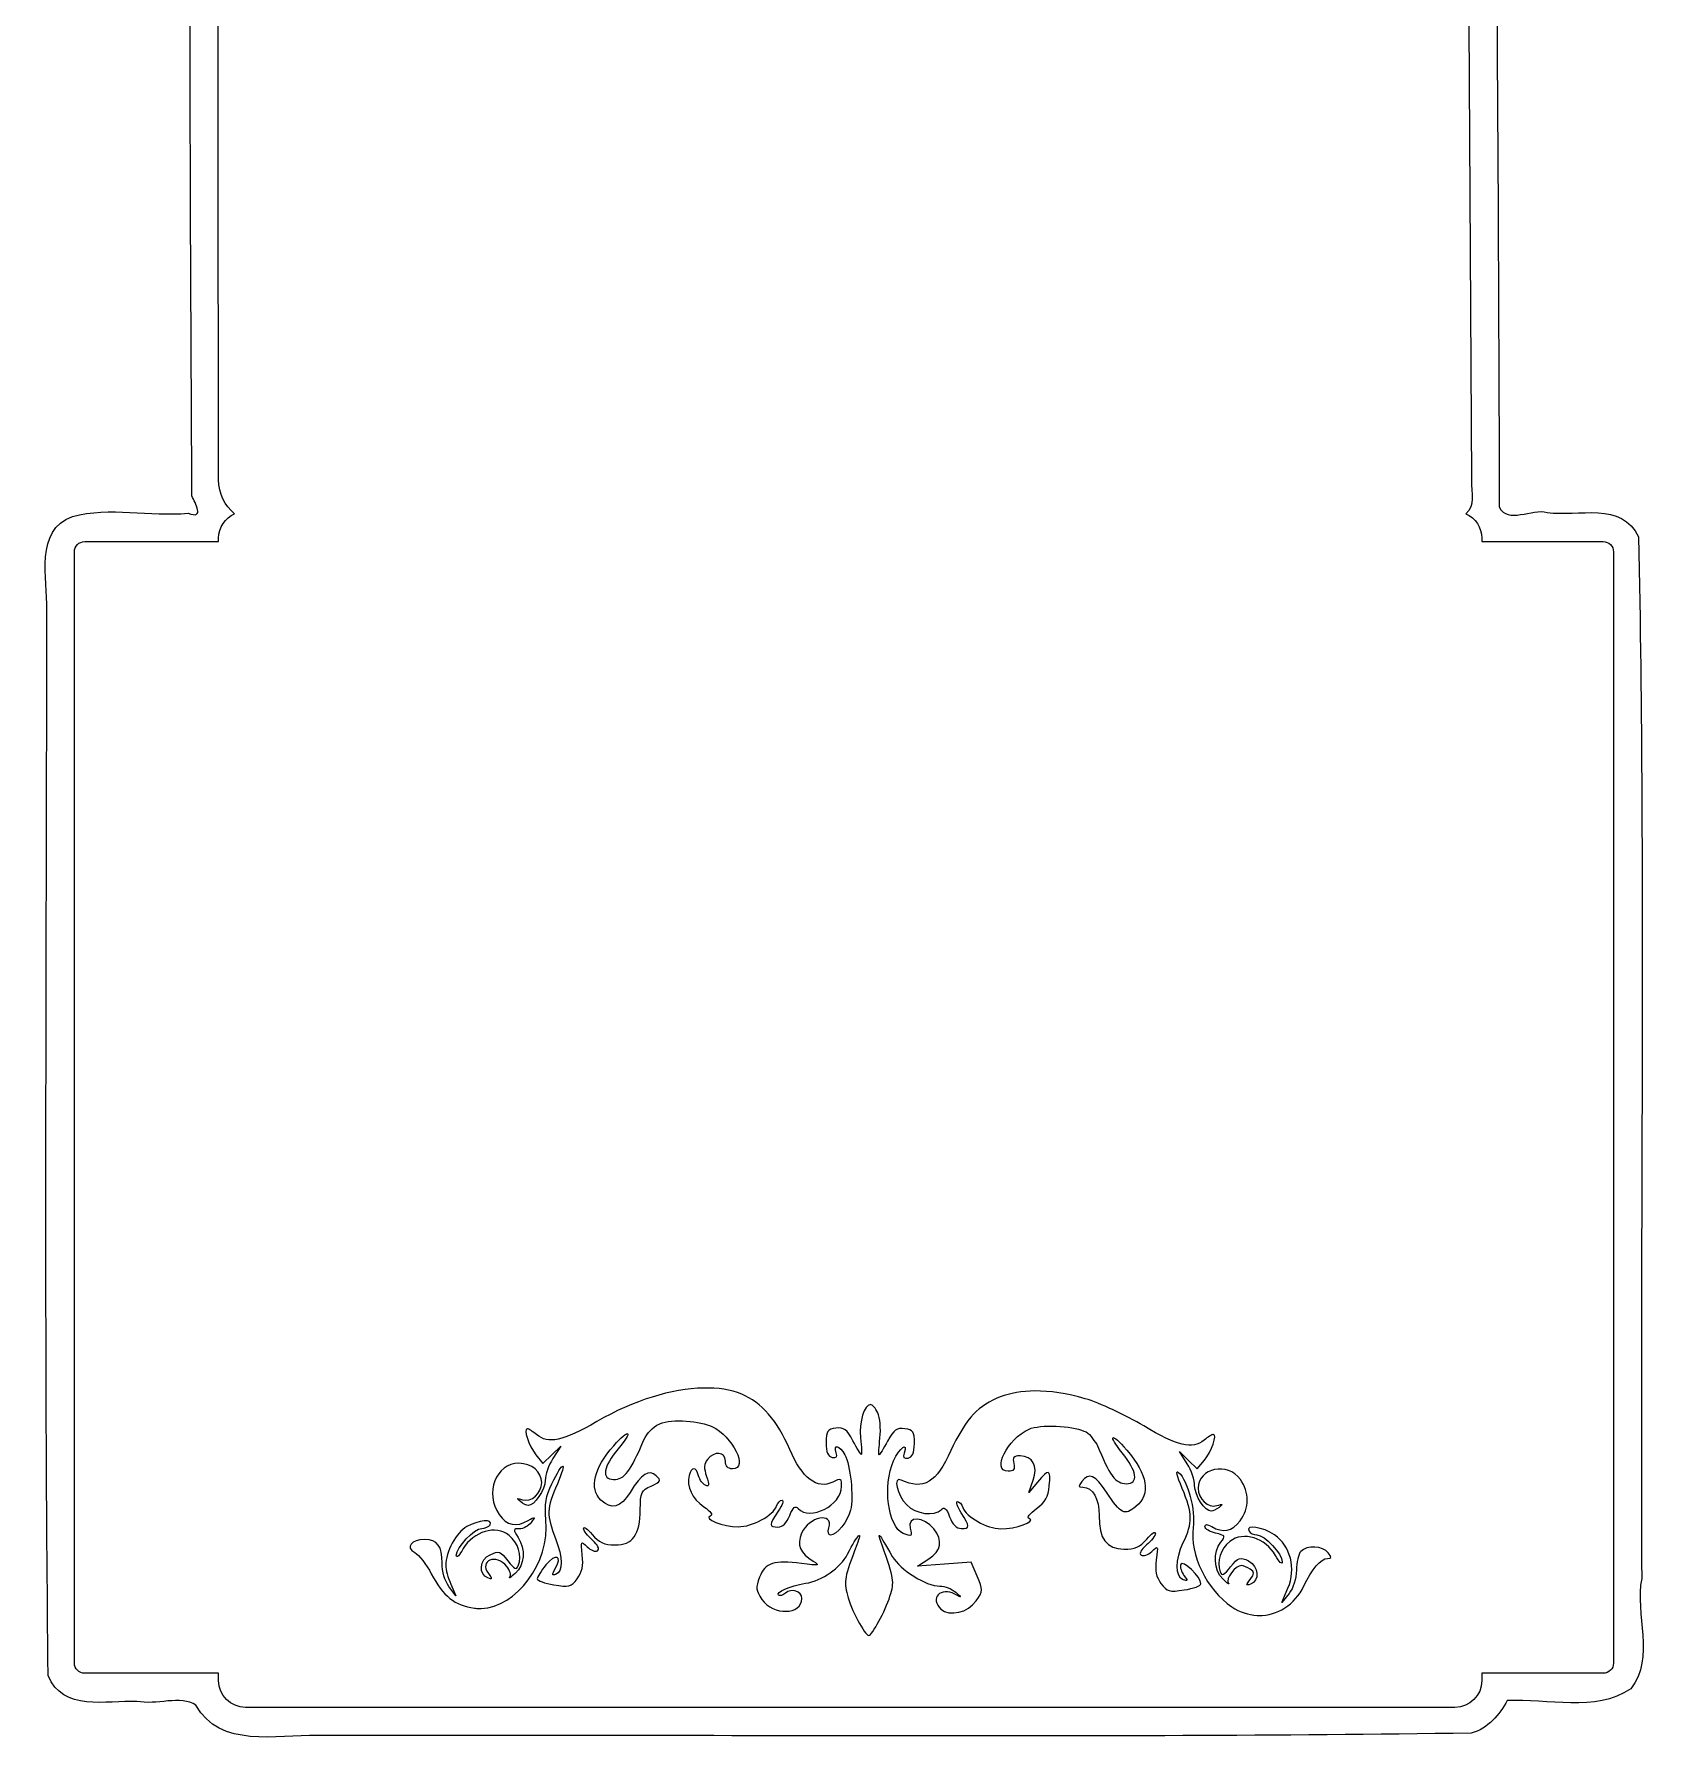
# Model space of a CAD drawing. Header units: centimetres. Extents: x -4.6 to 4.6, y -9.6 to 9.6.
# Drawn here: x -4.56 to 4.57, y -9.64 to 0 of the extents above; entities that cross this region are included whole.
import ezdxf

# ---------------------------------------------------------------- set-up
doc = ezdxf.new("R2010")
doc.units = ezdxf.units.CM
doc.header["$MEASUREMENT"] = 0
doc.layers.add('Layer 1', color=7, linetype='Continuous')

msp = doc.modelspace()

# ---------------------------------------------------------------- linework, layer by layer
at = {"layer": 'Layer 1', "color": 17, "lineweight": 25}
msp.add_open_spline([(0.38244, 9.57493), (0.21553, 9.56729), (0.05622, 9.48332), (-0.06487, 9.37897), (-0.06487, 9.37897), (-0.3338, 9.64009), (-0.80561, 9.63546), (-1.07359, 9.38476), (-1.07359, 9.38476), (-1.35845, 9.63107), (-1.83303, 9.61658), (-2.09885, 9.35251), (-2.09885, 9.35251), (-2.37466, 9.61662), (-2.86819, 9.61737), (-3.13073, 9.33267), (-3.13073, 9.33267), (-3.27141, 9.47917), (-3.49759, 9.55601), (-3.69049, 9.47075), (-3.69049, 9.47075), (-3.68164, 5.44909), (-3.69221, 1.42738), (-3.66982, -2.59425), (-3.66982, -2.59425), (-3.65163, -2.6341), (-3.59472, -2.72827), (-3.69128, -2.69128), (-3.69128, -2.69128), (-3.90739, -2.71134), (-4.13111, -2.65308), (-4.34203, -2.70918), (-4.34203, -2.70918), (-4.55645, -2.78868), (-4.48254, -3.05967), (-4.48568, -3.23501), (-4.48568, -3.23501), (-4.48743, -5.23263), (-4.50036, -7.23151), (-4.47845, -9.22951), (-4.47845, -9.22951), (-4.39717, -9.43414), (-4.14961, -9.37036), (-3.97905, -9.37503), (-3.97905, -9.37503), (-3.87241, -9.39907), (-3.73186, -9.33827), (-3.64667, -9.39653), (-3.64667, -9.39653), (-3.51328, -9.64138), (-3.19228, -9.56244), (-2.96537, -9.56742), (-2.96537, -9.56742), (-0.80116, -9.56073), (1.36421, -9.58426), (3.52767, -9.55363), (3.52767, -9.55363), (3.62057, -9.52959), (3.6888, -9.44832), (3.73024, -9.3709), (3.73024, -9.3709), (3.95779, -9.35766), (4.22582, -9.44046), (4.42477, -9.30475), (4.42477, -9.30475), (4.56555, -9.12554), (4.44595, -8.88796), (4.4866, -8.68298), (4.4866, -8.68298), (4.4769, -6.7309), (4.50852, -4.77401), (4.46941, -2.82494), (4.46941, -2.82494), (4.37576, -2.62184), (4.12657, -2.71262), (3.95513, -2.68686), (3.95513, -2.68686), (3.87203, -2.66119), (3.72959, -2.75618), (3.68559, -2.65544), (3.68559, -2.65544), (3.67603, 0.44715), (3.64637, 3.55014), (3.63403, 6.65292), (3.63403, 6.65292), (3.62916, 7.60818), (3.62268, 8.56344), (3.61779, 9.5187), (3.61779, 9.5187), (3.39874, 9.55149), (3.16252, 9.48716), (3.00594, 9.33101), (3.00594, 9.33101), (2.7503, 9.63753), (2.22669, 9.64728), (1.95009, 9.36408), (1.95009, 9.36408), (1.68707, 9.63868), (1.19548, 9.63788), (0.92979, 9.36656), (0.92979, 9.36656), (0.78892, 9.51265), (0.58606, 9.58999), (0.38243, 9.57492), (0.38243, 9.57492), (0.38243, 9.57492), (0.38244, 9.57493), (0.38244, 9.57493)], degree=3, knots=[0, 0, 0, 0, 0.0357143, 0.0357143, 0.0357143, 0.0357143, 0.0714286, 0.0714286, 0.0714286, 0.0714286, 0.1071429, 0.1071429, 0.1071429, 0.1071429, 0.1428571, 0.1428571, 0.1428571, 0.1428571, 0.1785714, 0.1785714, 0.1785714, 0.1785714, 0.2142857, 0.2142857, 0.2142857, 0.2142857, 0.25, 0.25, 0.25, 0.25, 0.2857143, 0.2857143, 0.2857143, 0.2857143, 0.3214286, 0.3214286, 0.3214286, 0.3214286, 0.3571429, 0.3571429, 0.3571429, 0.3571429, 0.3928571, 0.3928571, 0.3928571, 0.3928571, 0.4285714, 0.4285714, 0.4285714, 0.4285714, 0.4642857, 0.4642857, 0.4642857, 0.4642857, 0.5, 0.5, 0.5, 0.5, 0.5357143, 0.5357143, 0.5357143, 0.5357143, 0.5714286, 0.5714286, 0.5714286, 0.5714286, 0.6071429, 0.6071429, 0.6071429, 0.6071429, 0.6428571, 0.6428571, 0.6428571, 0.6428571, 0.6785714, 0.6785714, 0.6785714, 0.6785714, 0.7142857, 0.7142857, 0.7142857, 0.7142857, 0.75, 0.75, 0.75, 0.75, 0.7857143, 0.7857143, 0.7857143, 0.7857143, 0.8214286, 0.8214286, 0.8214286, 0.8214286, 0.8571429, 0.8571429, 0.8571429, 0.8571429, 0.8928571, 0.8928571, 0.8928571, 0.8928571, 0.9285714, 0.9285714, 0.9285714, 0.9285714, 1, 1, 1, 1], dxfattribs=at)
at = {"layer": 'Layer 1', "color": 54, "lineweight": 25}
for points, knots in [([(0.93641, 9.07139), (0.72084, 9.5737), (0.06751, 9.48904), (-0.06584, 9.07212), (-0.06584, 9.07212), (-0.14884, 9.47848), (-0.89686, 9.56683), (-1.07058, 9.09681), (-1.07058, 9.09681), (-1.14465, 9.46392), (-1.93672, 9.54251), (-2.08811, 9.07139), (-2.08811, 9.07139), (-2.31158, 9.52394), (-2.97186, 9.46888), (-3.1051, 9.07139), (-3.1051, 9.07139), (-3.27811, 9.24095), (-3.34615, 9.36479), (-3.53174, 9.34176), (-3.53174, 9.34176), (-3.53174, 9.34176), (-3.51934, -2.50413), (-3.51934, -2.50413), (-3.51934, -2.50413), (-3.51934, -2.58088), (-3.48431, -2.6487), (-3.43004, -2.6943), (-3.43004, -2.6943), (-3.48239, -2.71789), (-3.51934, -2.77022), (-3.51934, -2.83155), (-3.51934, -2.83155), (-3.51934, -2.83155), (-3.51934, -2.85057), (-3.51934, -2.85057), (-3.51934, -2.85057), (-3.51934, -2.85057), (-4.27258, -2.85057), (-4.27258, -2.85057), (-4.27258, -2.85057), (-4.30479, -2.85057), (-4.33046, -2.87624), (-4.33046, -2.90845), (-4.33046, -2.90845), (-4.33046, -2.90845), (-4.33046, -9.15923), (-4.33046, -9.15923), (-4.33046, -9.15923), (-4.33046, -9.19144), (-4.30479, -9.21711), (-4.27258, -9.21711), (-4.27258, -9.21711), (-4.27258, -9.21711), (-3.51934, -9.21711), (-3.51934, -9.21711), (-3.51934, -9.21711), (-3.51934, -9.21711), (-3.51934, -9.25845), (-3.51934, -9.25845), (-3.51934, -9.25845), (-3.51934, -9.34196), (-3.45155, -9.40893), (-3.36803, -9.40893), (-3.36803, -9.40893), (-3.36803, -9.40893), (3.4359, -9.40893), (3.4359, -9.40893), (3.4359, -9.40893), (3.51941, -9.40893), (3.58721, -9.34196), (3.58721, -9.25845), (3.58721, -9.25845), (3.58721, -9.25845), (3.58721, -9.21711), (3.58721, -9.21711), (3.58721, -9.21711), (3.58721, -9.21711), (4.27017, -9.21711), (4.27017, -9.21711), (4.27017, -9.21711), (4.30238, -9.21711), (4.32805, -9.19144), (4.32805, -9.15923), (4.32805, -9.15923), (4.32805, -9.15923), (4.32805, -2.90845), (4.32805, -2.90845), (4.32805, -2.90845), (4.32805, -2.87624), (4.30238, -2.85057), (4.27017, -2.85057), (4.27017, -2.85057), (4.27017, -2.85057), (3.58721, -2.85057), (3.58721, -2.85057), (3.58721, -2.85057), (3.58721, -2.85057), (3.58721, -2.83155), (3.58721, -2.83155), (3.58721, -2.83155), (3.58721, -2.77022), (3.55025, -2.71789), (3.49791, -2.6943), (3.49791, -2.6943), (3.55218, -2.6487), (3.52874, -2.58088), (3.52874, -2.50413), (3.52874, -2.50413), (3.52874, -2.50413), (3.45905, 9.35913), (3.45905, 9.35913), (3.45905, 9.35913), (3.18437, 9.33851), (3.216, 9.29081), (2.98461, 9.0714), (2.98461, 9.0714), (2.77478, 9.53566), (2.13316, 9.51811), (1.94721, 9.0714), (1.94721, 9.0714), (1.77792, 9.52184), (1.10404, 9.53474), (0.93641, 9.0714), (0.93641, 9.0714), (0.93641, 9.0714), (0.93641, 9.07139), (0.93641, 9.07139)], [0, 0, 0, 0, 0.030303, 0.030303, 0.030303, 0.030303, 0.0606061, 0.0606061, 0.0606061, 0.0606061, 0.0909091, 0.0909091, 0.0909091, 0.0909091, 0.1212121, 0.1212121, 0.1212121, 0.1212121, 0.1515152, 0.1515152, 0.1515152, 0.1515152, 0.1818182, 0.1818182, 0.1818182, 0.1818182, 0.2121212, 0.2121212, 0.2121212, 0.2121212, 0.2424242, 0.2424242, 0.2424242, 0.2424242, 0.2727273, 0.2727273, 0.2727273, 0.2727273, 0.3030303, 0.3030303, 0.3030303, 0.3030303, 0.3333333, 0.3333333, 0.3333333, 0.3333333, 0.3636364, 0.3636364, 0.3636364, 0.3636364, 0.3939394, 0.3939394, 0.3939394, 0.3939394, 0.4242424, 0.4242424, 0.4242424, 0.4242424, 0.4545455, 0.4545455, 0.4545455, 0.4545455, 0.4848485, 0.4848485, 0.4848485, 0.4848485, 0.5151515, 0.5151515, 0.5151515, 0.5151515, 0.5454545, 0.5454545, 0.5454545, 0.5454545, 0.5757576, 0.5757576, 0.5757576, 0.5757576, 0.6060606, 0.6060606, 0.6060606, 0.6060606, 0.6363636, 0.6363636, 0.6363636, 0.6363636, 0.6666667, 0.6666667, 0.6666667, 0.6666667, 0.6969697, 0.6969697, 0.6969697, 0.6969697, 0.7272727, 0.7272727, 0.7272727, 0.7272727, 0.7575758, 0.7575758, 0.7575758, 0.7575758, 0.7878788, 0.7878788, 0.7878788, 0.7878788, 0.8181818, 0.8181818, 0.8181818, 0.8181818, 0.8484848, 0.8484848, 0.8484848, 0.8484848, 0.8787879, 0.8787879, 0.8787879, 0.8787879, 0.9090909, 0.9090909, 0.9090909, 0.9090909, 0.9393939, 0.9393939, 0.9393939, 0.9393939, 1, 1, 1, 1]), ([(-0.79165, -7.61224), (-0.71067, -7.61069), (-0.6378, -7.62196), (-0.57668, -7.64697), (-0.57668, -7.64697), (-0.46633, -7.6921), (-0.37478, -7.79739), (-0.30631, -7.95786), (-0.30631, -7.95786), (-0.23728, -8.11963), (-0.15203, -8.18424), (-0.06405, -8.14141), (-0.06405, -8.14141), (-0.01811, -8.11905), (-0.01406, -8.12068), (-0.01444, -8.16622), (-0.01444, -8.16622), (-0.01532, -8.27208), (-0.19316, -8.36257), (-0.25835, -8.29024), (-0.25835, -8.29024), (-0.27532, -8.27142), (-0.28711, -8.28133), (-0.30631, -8.32993), (-0.30631, -8.32993), (-0.32286, -8.37183), (-0.34609, -8.39464), (-0.37246, -8.39442), (-0.37246, -8.39442), (-0.42326, -8.394), (-0.42343, -8.38388), (-0.37163, -8.30595), (-0.37163, -8.30595), (-0.34875, -8.27153), (-0.33881, -8.2432), (-0.34931, -8.24311), (-0.34931, -8.24311), (-0.35981, -8.24303), (-0.37349, -8.2576), (-0.3799, -8.27536), (-0.3799, -8.27536), (-0.3992, -8.3288), (-0.51772, -8.39334), (-0.5957, -8.39277), (-0.5957, -8.39277), (-0.67999, -8.39216), (-0.79439, -8.34843), (-0.75362, -8.33241), (-0.75362, -8.33241), (-0.73642, -8.32565), (-0.74929, -8.30727), (-0.78917, -8.28032), (-0.78917, -8.28032), (-0.85534, -8.23563), (-0.88813, -8.16637), (-0.87268, -8.10421), (-0.87268, -8.10421), (-0.86011, -8.05364), (-0.83363, -8.05456), (-0.81894, -8.10669), (-0.81894, -8.10669), (-0.81252, -8.12948), (-0.79474, -8.15332), (-0.78008, -8.15961), (-0.78008, -8.15961), (-0.75866, -8.16879), (-0.75756, -8.15885), (-0.77429, -8.10917), (-0.77429, -8.10917), (-0.79012, -8.06217), (-0.78935, -8.03995), (-0.76933, -8.01409), (-0.76933, -8.01409), (-0.73122, -7.96485), (-0.66802, -7.97022), (-0.66846, -8.02318), (-0.66846, -8.02318), (-0.6687, -8.05206), (-0.65525, -8.06678), (-0.62877, -8.067), (-0.62877, -8.067), (-0.53609, -8.06777), (-0.62561, -7.88379), (-0.74453, -7.82887), (-0.74453, -7.82887), (-0.80548, -7.80072), (-0.96898, -7.78206), (-1.03805, -7.81316), (-1.03805, -7.81316), (-1.08237, -7.83672), (-1.10339, -7.86079), (-1.12817, -7.90742), (-1.12817, -7.90742), (-1.20183, -8.08173), (-1.2366, -8.12703), (-1.29767, -8.12653), (-1.29767, -8.12653), (-1.36733, -8.12595), (-1.3566, -8.0551), (-1.27121, -7.95372), (-1.27121, -7.95372), (-1.18487, -7.85122), (-1.20789, -7.83637), (-1.29684, -7.93718), (-1.29684, -7.93718), (-1.40941, -8.06477), (-1.43551, -8.17528), (-1.36877, -8.24228), (-1.36877, -8.24228), (-1.31094, -8.30033), (-1.25756, -8.28593), (-1.20423, -8.19929), (-1.20423, -8.19929), (-1.13934, -8.09386), (-1.09858, -8.06845), (-1.05706, -8.10669), (-1.05706, -8.10669), (-1.02798, -8.13346), (-1.03116, -8.13914), (-1.086, -8.16374), (-1.086, -8.16374), (-1.14194, -8.18884), (-1.14639, -8.19914), (-1.14718, -8.29521), (-1.14718, -8.29521), (-1.14838, -8.43928), (-1.18901, -8.49615), (-1.29022, -8.4953), (-1.29022, -8.4953), (-1.35042, -8.4948), (-1.38092, -8.48045), (-1.41755, -8.4366), (-1.41755, -8.4366), (-1.44407, -8.40485), (-1.46623, -8.38908), (-1.46633, -8.40187), (-1.46633, -8.40187), (-1.46644, -8.41465), (-1.44337, -8.44488), (-1.41589, -8.46884), (-1.41589, -8.46884), (-1.38434, -8.49638), (-1.37477, -8.51839), (-1.3886, -8.52755), (-1.3886, -8.52755), (-1.40064, -8.53552), (-1.42641, -8.52538), (-1.44648, -8.50522), (-1.44648, -8.50522), (-1.4815, -8.47007), (-1.48293, -8.47152), (-1.47377, -8.55152), (-1.47377, -8.55152), (-1.46672, -8.61305), (-1.47393, -8.64846), (-1.50188, -8.68547), (-1.50188, -8.68547), (-1.5355, -8.72998), (-1.5503, -8.73366), (-1.63334, -8.71937), (-1.63334, -8.71937), (-1.68477, -8.71052), (-1.72685, -8.69536), (-1.72677, -8.68547), (-1.72677, -8.68547), (-1.72669, -8.67557), (-1.70464, -8.64013), (-1.67799, -8.60692), (-1.67799, -8.60692), (-1.6246, -8.5404), (-1.58296, -8.55518), (-1.62425, -8.62594), (-1.62425, -8.62594), (-1.64561, -8.66255), (-1.64517, -8.66829), (-1.62342, -8.66066), (-1.62342, -8.66066), (-1.58069, -8.6457), (-1.58122, -8.56679), (-1.62425, -8.45809), (-1.62425, -8.45809), (-1.67559, -8.32838), (-1.67436, -8.2899), (-1.6135, -8.15051), (-1.6135, -8.15051), (-1.55574, -8.01822), (-1.58163, -8.0189), (-1.64492, -8.15134), (-1.64492, -8.15134), (-1.67815, -8.22089), (-1.68557, -8.26522), (-1.67799, -8.35308), (-1.67799, -8.35308), (-1.65685, -8.59817), (-1.84408, -8.84539), (-2.04179, -8.85248), (-2.04179, -8.85248), (-2.04508, -8.85261), (-2.04842, -8.85251), (-2.05171, -8.85248), (-2.05171, -8.85248), (-2.0616, -8.85243), (-2.07073, -8.85213), (-2.08065, -8.85083), (-2.08065, -8.85083), (-2.18935, -8.83655), (-2.25747, -8.78196), (-2.32291, -8.65735), (-2.32291, -8.65735), (-2.35054, -8.60474), (-2.39288, -8.55134), (-2.41634, -8.53829), (-2.41634, -8.53829), (-2.47026, -8.50831), (-2.43633, -8.46407), (-2.36012, -8.4647), (-2.36012, -8.4647), (-2.2892, -8.46529), (-2.26095, -8.50277), (-2.26173, -8.59699), (-2.26173, -8.59699), (-2.26213, -8.64545), (-2.24754, -8.69724), (-2.2237, -8.72846), (-2.2237, -8.72846), (-2.2237, -8.72846), (-2.18401, -8.78055), (-2.18401, -8.78055), (-2.18401, -8.78055), (-2.18401, -8.78055), (-2.21295, -8.71523), (-2.21295, -8.71523), (-2.21295, -8.71523), (-2.22899, -8.67935), (-2.242, -8.63229), (-2.24189, -8.61105), (-2.24189, -8.61105), (-2.24149, -8.53359), (-2.18279, -8.42466), (-2.12365, -8.39194), (-2.12365, -8.39194), (-2.05614, -8.35458), (-1.97298, -8.34793), (-1.99219, -8.38119), (-1.99219, -8.38119), (-1.99904, -8.39305), (-2.02016, -8.40202), (-2.03932, -8.40186), (-2.03932, -8.40186), (-2.08073, -8.40152), (-2.1821, -8.50937), (-2.18236, -8.554), (-2.18236, -8.554), (-2.18247, -8.57122), (-2.1643, -8.55392), (-2.14267, -8.51597), (-2.14267, -8.51597), (-2.08707, -8.41841), (-1.95873, -8.38115), (-1.88553, -8.44156), (-1.88553, -8.44156), (-1.83361, -8.4844), (-1.81229, -8.55414), (-1.83344, -8.61271), (-1.83344, -8.61271), (-1.84255, -8.63795), (-1.85535, -8.63207), (-1.89214, -8.5846), (-1.89214, -8.5846), (-1.93476, -8.52962), (-1.94357, -8.5262), (-1.99219, -8.54988), (-1.99219, -8.54988), (-2.0509, -8.57846), (-2.05886, -8.66064), (-2.00459, -8.68052), (-2.00459, -8.68052), (-1.97942, -8.68975), (-1.97904, -8.68644), (-2.00128, -8.65654), (-2.00128, -8.65654), (-2.05693, -8.5817), (-1.95768, -8.54276), (-1.89793, -8.61603), (-1.89793, -8.61603), (-1.88001, -8.638), (-1.87226, -8.6648), (-1.88057, -8.67556), (-1.88057, -8.67556), (-1.88888, -8.68631), (-1.87557, -8.67726), (-1.8508, -8.65489), (-1.8508, -8.65489), (-1.79817, -8.60735), (-1.79137, -8.52167), (-1.83509, -8.45232), (-1.83509, -8.45232), (-1.86347, -8.4073), (-1.86255, -8.40406), (-1.82682, -8.40437), (-1.82682, -8.40437), (-1.80569, -8.40456), (-1.77583, -8.38851), (-1.76067, -8.36882), (-1.76067, -8.36882), (-1.73576, -8.33644), (-1.73781, -8.33478), (-1.77721, -8.35724), (-1.77721, -8.35724), (-1.84592, -8.39642), (-1.89693, -8.38625), (-1.94092, -8.32417), (-1.94092, -8.32417), (-2.02467, -8.20596), (-1.9586, -8.03455), (-1.83013, -8.03561), (-1.83013, -8.03561), (-1.75643, -8.03622), (-1.70146, -8.0829), (-1.70197, -8.14475), (-1.70197, -8.14475), (-1.70247, -8.2051), (-1.75992, -8.25623), (-1.80946, -8.24066), (-1.80946, -8.24066), (-1.84318, -8.23007), (-1.84535, -8.23234), (-1.82186, -8.25058), (-1.82186, -8.25058), (-1.80558, -8.26323), (-1.78623, -8.27349), (-1.77804, -8.27373), (-1.77804, -8.27373), (-1.74401, -8.27477), (-1.68256, -8.18454), (-1.68213, -8.13234), (-1.68213, -8.13234), (-1.68187, -8.10141), (-1.6624, -8.0457), (-1.63831, -8.00832), (-1.63831, -8.00832), (-1.63831, -8.00832), (-1.59449, -7.93969), (-1.59449, -7.93969), (-1.59449, -7.93969), (-1.59449, -7.93969), (-1.6441, -7.98847), (-1.6441, -7.98847), (-1.6441, -7.98847), (-1.6441, -7.98847), (-1.69454, -8.03725), (-1.69454, -8.03725), (-1.69454, -8.03725), (-1.69454, -8.03725), (-1.73423, -7.98764), (-1.73423, -7.98764), (-1.73423, -7.98764), (-1.77441, -7.93838), (-1.8067, -7.83979), (-1.78219, -7.84129), (-1.78219, -7.84129), (-1.77502, -7.84173), (-1.75198, -7.85669), (-1.73093, -7.87436), (-1.73093, -7.87436), (-1.66537, -7.92938), (-1.5831, -7.91188), (-1.39111, -7.80077), (-1.39111, -7.80077), (-1.18552, -7.6818), (-0.96981, -7.61567), (-0.79166, -7.61225), (-0.79166, -7.61225), (-0.79166, -7.61225), (-0.79165, -7.61224), (-0.79165, -7.61224)], [0, 0, 0, 0, 0.0105263, 0.0105263, 0.0105263, 0.0105263, 0.0210526, 0.0210526, 0.0210526, 0.0210526, 0.0315789, 0.0315789, 0.0315789, 0.0315789, 0.0421053, 0.0421053, 0.0421053, 0.0421053, 0.0526316, 0.0526316, 0.0526316, 0.0526316, 0.0631579, 0.0631579, 0.0631579, 0.0631579, 0.0736842, 0.0736842, 0.0736842, 0.0736842, 0.0842105, 0.0842105, 0.0842105, 0.0842105, 0.0947368, 0.0947368, 0.0947368, 0.0947368, 0.1052632, 0.1052632, 0.1052632, 0.1052632, 0.1157895, 0.1157895, 0.1157895, 0.1157895, 0.1263158, 0.1263158, 0.1263158, 0.1263158, 0.1368421, 0.1368421, 0.1368421, 0.1368421, 0.1473684, 0.1473684, 0.1473684, 0.1473684, 0.1578947, 0.1578947, 0.1578947, 0.1578947, 0.1684211, 0.1684211, 0.1684211, 0.1684211, 0.1789474, 0.1789474, 0.1789474, 0.1789474, 0.1894737, 0.1894737, 0.1894737, 0.1894737, 0.2, 0.2, 0.2, 0.2, 0.2105263, 0.2105263, 0.2105263, 0.2105263, 0.2210526, 0.2210526, 0.2210526, 0.2210526, 0.2315789, 0.2315789, 0.2315789, 0.2315789, 0.2421053, 0.2421053, 0.2421053, 0.2421053, 0.2526316, 0.2526316, 0.2526316, 0.2526316, 0.2631579, 0.2631579, 0.2631579, 0.2631579, 0.2736842, 0.2736842, 0.2736842, 0.2736842, 0.2842105, 0.2842105, 0.2842105, 0.2842105, 0.2947368, 0.2947368, 0.2947368, 0.2947368, 0.3052632, 0.3052632, 0.3052632, 0.3052632, 0.3157895, 0.3157895, 0.3157895, 0.3157895, 0.3263158, 0.3263158, 0.3263158, 0.3263158, 0.3368421, 0.3368421, 0.3368421, 0.3368421, 0.3473684, 0.3473684, 0.3473684, 0.3473684, 0.3578947, 0.3578947, 0.3578947, 0.3578947, 0.3684211, 0.3684211, 0.3684211, 0.3684211, 0.3789474, 0.3789474, 0.3789474, 0.3789474, 0.3894737, 0.3894737, 0.3894737, 0.3894737, 0.4, 0.4, 0.4, 0.4, 0.4105263, 0.4105263, 0.4105263, 0.4105263, 0.4210526, 0.4210526, 0.4210526, 0.4210526, 0.4315789, 0.4315789, 0.4315789, 0.4315789, 0.4421053, 0.4421053, 0.4421053, 0.4421053, 0.4526316, 0.4526316, 0.4526316, 0.4526316, 0.4631579, 0.4631579, 0.4631579, 0.4631579, 0.4736842, 0.4736842, 0.4736842, 0.4736842, 0.4842105, 0.4842105, 0.4842105, 0.4842105, 0.4947368, 0.4947368, 0.4947368, 0.4947368, 0.5052632, 0.5052632, 0.5052632, 0.5052632, 0.5157895, 0.5157895, 0.5157895, 0.5157895, 0.5263158, 0.5263158, 0.5263158, 0.5263158, 0.5368421, 0.5368421, 0.5368421, 0.5368421, 0.5473684, 0.5473684, 0.5473684, 0.5473684, 0.5578947, 0.5578947, 0.5578947, 0.5578947, 0.5684211, 0.5684211, 0.5684211, 0.5684211, 0.5789474, 0.5789474, 0.5789474, 0.5789474, 0.5894737, 0.5894737, 0.5894737, 0.5894737, 0.6, 0.6, 0.6, 0.6, 0.6105263, 0.6105263, 0.6105263, 0.6105263, 0.6210526, 0.6210526, 0.6210526, 0.6210526, 0.6315789, 0.6315789, 0.6315789, 0.6315789, 0.6421053, 0.6421053, 0.6421053, 0.6421053, 0.6526316, 0.6526316, 0.6526316, 0.6526316, 0.6631579, 0.6631579, 0.6631579, 0.6631579, 0.6736842, 0.6736842, 0.6736842, 0.6736842, 0.6842105, 0.6842105, 0.6842105, 0.6842105, 0.6947368, 0.6947368, 0.6947368, 0.6947368, 0.7052632, 0.7052632, 0.7052632, 0.7052632, 0.7157895, 0.7157895, 0.7157895, 0.7157895, 0.7263158, 0.7263158, 0.7263158, 0.7263158, 0.7368421, 0.7368421, 0.7368421, 0.7368421, 0.7473684, 0.7473684, 0.7473684, 0.7473684, 0.7578947, 0.7578947, 0.7578947, 0.7578947, 0.7684211, 0.7684211, 0.7684211, 0.7684211, 0.7789474, 0.7789474, 0.7789474, 0.7789474, 0.7894737, 0.7894737, 0.7894737, 0.7894737, 0.8, 0.8, 0.8, 0.8, 0.8105263, 0.8105263, 0.8105263, 0.8105263, 0.8210526, 0.8210526, 0.8210526, 0.8210526, 0.8315789, 0.8315789, 0.8315789, 0.8315789, 0.8421053, 0.8421053, 0.8421053, 0.8421053, 0.8526316, 0.8526316, 0.8526316, 0.8526316, 0.8631579, 0.8631579, 0.8631579, 0.8631579, 0.8736842, 0.8736842, 0.8736842, 0.8736842, 0.8842105, 0.8842105, 0.8842105, 0.8842105, 0.8947368, 0.8947368, 0.8947368, 0.8947368, 0.9052632, 0.9052632, 0.9052632, 0.9052632, 0.9157895, 0.9157895, 0.9157895, 0.9157895, 0.9263158, 0.9263158, 0.9263158, 0.9263158, 0.9368421, 0.9368421, 0.9368421, 0.9368421, 0.9473684, 0.9473684, 0.9473684, 0.9473684, 0.9578947, 0.9578947, 0.9578947, 0.9578947, 0.9684211, 0.9684211, 0.9684211, 0.9684211, 0.9789474, 0.9789474, 0.9789474, 0.9789474, 1, 1, 1, 1]), ([(0.14845, -7.70567), (0.1586, -7.70575), (0.17663, -7.72629), (0.18896, -7.75197), (0.18896, -7.75197), (0.2013, -7.77765), (0.20715, -7.84154), (0.20136, -7.89336), (0.20136, -7.89336), (0.19557, -7.94519), (0.19336, -7.98759), (0.1964, -7.98762), (0.1964, -7.98762), (0.19944, -7.98764), (0.22102, -7.95302), (0.24436, -7.91072), (0.24436, -7.91072), (0.27901, -7.84791), (0.29662, -7.83531), (0.3411, -7.84127), (0.3411, -7.84127), (0.38887, -7.84767), (0.39539, -7.8577), (0.39484, -7.92395), (0.39484, -7.92395), (0.39438, -7.9786), (0.38443, -8.00157), (0.35929, -8.00663), (0.35929, -8.00663), (0.33463, -8.01159), (0.32826, -8.00346), (0.33697, -7.97934), (0.33697, -7.97934), (0.36152, -7.91135), (0.31143, -7.94733), (0.27827, -8.02151), (0.27827, -8.02151), (0.21541, -8.16212), (0.24597, -8.3931), (0.33201, -8.42996), (0.33201, -8.42996), (0.38033, -8.45066), (0.38417, -8.44737), (0.37087, -8.40019), (0.37087, -8.40019), (0.35125, -8.33061), (0.45046, -8.33434), (0.50482, -8.40515), (0.50482, -8.40515), (0.55602, -8.47184), (0.54675, -8.52765), (0.47588, -8.57382), (0.47588, -8.57382), (0.47588, -8.57382), (0.41304, -8.61433), (0.41304, -8.61433), (0.41304, -8.61433), (0.41304, -8.61433), (0.56352, -8.60358), (0.56352, -8.60358), (0.56352, -8.60358), (0.56352, -8.60358), (0.71483, -8.592), (0.71483, -8.592), (0.71483, -8.592), (0.71483, -8.592), (0.74873, -8.67138), (0.74873, -8.67138), (0.74873, -8.67138), (0.78154, -8.74818), (0.78177, -8.75311), (0.74212, -8.81029), (0.74212, -8.81029), (0.69672, -8.87574), (0.59215, -8.89963), (0.54451, -8.85576), (0.54451, -8.85576), (0.47954, -8.79596), (0.54263, -8.72902), (0.62306, -8.77225), (0.62306, -8.77225), (0.66468, -8.79461), (0.66418, -8.79437), (0.62719, -8.7615), (0.62719, -8.7615), (0.60614, -8.74279), (0.56626, -8.72701), (0.53789, -8.72677), (0.53789, -8.72677), (0.45928, -8.72612), (0.31485, -8.63604), (0.27083, -8.55975), (0.27083, -8.55975), (0.18987, -8.41946), (0.18271, -8.4121), (0.21295, -8.49691), (0.21295, -8.49691), (0.28133, -8.68868), (0.28373, -8.6998), (0.2576, -8.78382), (0.2576, -8.78382), (0.23221, -8.86544), (0.15647, -9.00451), (0.13771, -9.00458), (0.13771, -9.00458), (0.11631, -9.00466), (0.03639, -8.85323), (0.01782, -8.77721), (0.01782, -8.77721), (-0.00216, -8.69543), (0.00125, -8.67677), (0.07074, -8.49526), (0.07074, -8.49526), (0.10558, -8.40425), (0.07859, -8.43169), (0.01865, -8.54735), (0.01865, -8.54735), (-0.02218, -8.62615), (-0.12213, -8.69498), (-0.21782, -8.71106), (-0.21782, -8.71106), (-0.3068, -8.72601), (-0.38532, -8.76016), (-0.36996, -8.77721), (-0.36996, -8.77721), (-0.36341, -8.78447), (-0.34565, -8.77933), (-0.33027, -8.76563), (-0.33027, -8.76563), (-0.29753, -8.73648), (-0.23734, -8.75644), (-0.23767, -8.79622), (-0.23767, -8.79622), (-0.23845, -8.88992), (-0.40084, -8.89341), (-0.46257, -8.80118), (-0.46257, -8.80118), (-0.49709, -8.7496), (-0.49859, -8.73488), (-0.4758, -8.67633), (-0.4758, -8.67633), (-0.44456, -8.59607), (-0.39365, -8.57911), (-0.24098, -8.59944), (-0.24098, -8.59944), (-0.14093, -8.61276), (-0.13307, -8.61118), (-0.17483, -8.58621), (-0.17483, -8.58621), (-0.24767, -8.54265), (-0.26749, -8.49501), (-0.23932, -8.42911), (-0.23932, -8.42911), (-0.19931, -8.33551), (-0.05902, -8.30822), (-0.08636, -8.39934), (-0.08636, -8.39934), (-0.0931, -8.42182), (-0.08898, -8.43976), (-0.07726, -8.43986), (-0.07726, -8.43986), (-0.04292, -8.44014), (0.02146, -8.36022), (0.03601, -8.2993), (0.03601, -8.2993), (0.05389, -8.22444), (0.03554, -8.04417), (0.00376, -7.98759), (0.00376, -7.98759), (-0.0259, -7.93476), (-0.0621, -7.92615), (-0.04502, -7.97601), (-0.04502, -7.97601), (-0.03671, -8.00026), (-0.04277, -8.00786), (-0.06734, -8.00247), (-0.06734, -8.00247), (-0.09239, -7.99699), (-0.10169, -7.97444), (-0.10124, -7.91979), (-0.10124, -7.91979), (-0.10069, -7.85354), (-0.09454, -7.84354), (-0.04667, -7.83794), (-0.04667, -7.83794), (-0.0021, -7.83272), (0.01564, -7.84566), (0.04924, -7.90905), (0.04924, -7.90905), (0.07187, -7.95173), (0.09333, -7.98675), (0.09637, -7.98677), (0.09637, -7.98677), (0.09941, -7.9868), (0.09716, -7.94443), (0.09224, -7.89251), (0.09224, -7.89251), (0.08344, -7.79985), (0.11204, -7.70535), (0.14846, -7.70565), (0.14846, -7.70565), (0.14846, -7.70565), (0.14845, -7.70567), (0.14845, -7.70567)], [0, 0, 0, 0, 0.0192308, 0.0192308, 0.0192308, 0.0192308, 0.0384615, 0.0384615, 0.0384615, 0.0384615, 0.0576923, 0.0576923, 0.0576923, 0.0576923, 0.0769231, 0.0769231, 0.0769231, 0.0769231, 0.0961538, 0.0961538, 0.0961538, 0.0961538, 0.1153846, 0.1153846, 0.1153846, 0.1153846, 0.1346154, 0.1346154, 0.1346154, 0.1346154, 0.1538462, 0.1538462, 0.1538462, 0.1538462, 0.1730769, 0.1730769, 0.1730769, 0.1730769, 0.1923077, 0.1923077, 0.1923077, 0.1923077, 0.2115385, 0.2115385, 0.2115385, 0.2115385, 0.2307692, 0.2307692, 0.2307692, 0.2307692, 0.25, 0.25, 0.25, 0.25, 0.2692308, 0.2692308, 0.2692308, 0.2692308, 0.2884615, 0.2884615, 0.2884615, 0.2884615, 0.3076923, 0.3076923, 0.3076923, 0.3076923, 0.3269231, 0.3269231, 0.3269231, 0.3269231, 0.3461538, 0.3461538, 0.3461538, 0.3461538, 0.3653846, 0.3653846, 0.3653846, 0.3653846, 0.3846154, 0.3846154, 0.3846154, 0.3846154, 0.4038462, 0.4038462, 0.4038462, 0.4038462, 0.4230769, 0.4230769, 0.4230769, 0.4230769, 0.4423077, 0.4423077, 0.4423077, 0.4423077, 0.4615385, 0.4615385, 0.4615385, 0.4615385, 0.4807692, 0.4807692, 0.4807692, 0.4807692, 0.5, 0.5, 0.5, 0.5, 0.5192308, 0.5192308, 0.5192308, 0.5192308, 0.5384615, 0.5384615, 0.5384615, 0.5384615, 0.5576923, 0.5576923, 0.5576923, 0.5576923, 0.5769231, 0.5769231, 0.5769231, 0.5769231, 0.5961538, 0.5961538, 0.5961538, 0.5961538, 0.6153846, 0.6153846, 0.6153846, 0.6153846, 0.6346154, 0.6346154, 0.6346154, 0.6346154, 0.6538462, 0.6538462, 0.6538462, 0.6538462, 0.6730769, 0.6730769, 0.6730769, 0.6730769, 0.6923077, 0.6923077, 0.6923077, 0.6923077, 0.7115385, 0.7115385, 0.7115385, 0.7115385, 0.7307692, 0.7307692, 0.7307692, 0.7307692, 0.75, 0.75, 0.75, 0.75, 0.7692308, 0.7692308, 0.7692308, 0.7692308, 0.7884615, 0.7884615, 0.7884615, 0.7884615, 0.8076923, 0.8076923, 0.8076923, 0.8076923, 0.8269231, 0.8269231, 0.8269231, 0.8269231, 0.8461538, 0.8461538, 0.8461538, 0.8461538, 0.8653846, 0.8653846, 0.8653846, 0.8653846, 0.8846154, 0.8846154, 0.8846154, 0.8846154, 0.9038462, 0.9038462, 0.9038462, 0.9038462, 0.9230769, 0.9230769, 0.9230769, 0.9230769, 0.9423077, 0.9423077, 0.9423077, 0.9423077, 0.9615385, 0.9615385, 0.9615385, 0.9615385, 1, 1, 1, 1]), ([(1.07201, -7.62878), (1.15816, -7.62804), (1.25326, -7.64219), (1.35644, -7.6726), (1.35644, -7.6726), (1.43632, -7.69614), (1.58451, -7.76484), (1.68552, -7.82556), (1.68552, -7.82556), (1.87595, -7.94002), (1.95803, -7.9597), (2.02452, -7.90576), (2.02452, -7.90576), (2.04587, -7.88844), (2.06944, -7.87384), (2.07661, -7.87351), (2.07661, -7.87351), (2.10115, -7.87242), (2.06717, -7.97046), (2.02617, -8.01903), (2.02617, -8.01903), (2.02617, -8.01903), (1.98566, -8.06781), (1.98566, -8.06781), (1.98566, -8.06781), (1.98566, -8.06781), (1.93605, -8.0182), (1.93605, -8.0182), (1.93605, -8.0182), (1.93605, -8.0182), (1.88727, -7.96859), (1.88727, -7.96859), (1.88727, -7.96859), (1.88727, -7.96859), (1.92944, -8.03804), (1.92944, -8.03804), (1.92944, -8.03804), (1.95291, -8.07582), (1.97186, -8.13196), (1.97161, -8.16289), (1.97161, -8.16289), (1.97118, -8.21509), (2.031, -8.3064), (2.06504, -8.30593), (2.06504, -8.30593), (2.07323, -8.3058), (2.0932, -8.29599), (2.10969, -8.2836), (2.10969, -8.2836), (2.13348, -8.26574), (2.13117, -8.26366), (2.09729, -8.27368), (2.09729, -8.27368), (2.0475, -8.28841), (1.99096, -8.23564), (1.99146, -8.17529), (1.99146, -8.17529), (1.99241, -8.0613), (2.15848, -8.02731), (2.22876, -8.12651), (2.22876, -8.12651), (2.28059, -8.19967), (2.28015, -8.28656), (2.22711, -8.35885), (2.22711, -8.35885), (2.1831, -8.41883), (2.13061, -8.42945), (2.06753, -8.39192), (2.06753, -8.39192), (2.04091, -8.37608), (2.02963, -8.37676), (2.0295, -8.39275), (2.0295, -8.39275), (2.02939, -8.40538), (2.05594, -8.42163), (2.08903, -8.42913), (2.08903, -8.42913), (2.14417, -8.44164), (2.14702, -8.44612), (2.1188, -8.47957), (2.1188, -8.47957), (2.07282, -8.53407), (2.07906, -8.63924), (2.1312, -8.68793), (2.1312, -8.68793), (2.15559, -8.71071), (2.16909, -8.72032), (2.16097, -8.70943), (2.16097, -8.70943), (2.14418, -8.68693), (2.2015, -8.61027), (2.23456, -8.61104), (2.23456, -8.61104), (2.24652, -8.61132), (2.26858, -8.62076), (2.28417, -8.63171), (2.28417, -8.63171), (2.3088, -8.64902), (2.30922, -8.65623), (2.28417, -8.68876), (2.28417, -8.68876), (2.25899, -8.72147), (2.25889, -8.72512), (2.285, -8.71604), (2.285, -8.71604), (2.33959, -8.69706), (2.33331, -8.61495), (2.27508, -8.5854), (2.27508, -8.5854), (2.22686, -8.56093), (2.21774, -8.5642), (2.17421, -8.61847), (2.17421, -8.61847), (2.13663, -8.66532), (2.12337, -8.67114), (2.11468, -8.64576), (2.11468, -8.64576), (2.0945, -8.58684), (2.11745, -8.51742), (2.17008, -8.47543), (2.17008, -8.47543), (2.24428, -8.41625), (2.37242, -8.45551), (2.4264, -8.55398), (2.4264, -8.55398), (2.44744, -8.59236), (2.46424, -8.60819), (2.46443, -8.58953), (2.46443, -8.58953), (2.46489, -8.54566), (2.3643, -8.43857), (2.32222, -8.43822), (2.32222, -8.43822), (2.30435, -8.43806), (2.28422, -8.42869), (2.27757, -8.41672), (2.27757, -8.41672), (2.25659, -8.37896), (2.35467, -8.39356), (2.42061, -8.43822), (2.42061, -8.43822), (2.51087, -8.49934), (2.54363, -8.62835), (2.49668, -8.73836), (2.49668, -8.73836), (2.49668, -8.73836), (2.46195, -8.81856), (2.46195, -8.81856), (2.46195, -8.81856), (2.46195, -8.81856), (2.50246, -8.76813), (2.50246, -8.76813), (2.50246, -8.76813), (2.52728, -8.73704), (2.5434, -8.68639), (2.5438, -8.63749), (2.5438, -8.63749), (2.54417, -8.59353), (2.55538, -8.54585), (2.5686, -8.53166), (2.5686, -8.53166), (2.60219, -8.49563), (2.6939, -8.4999), (2.72322, -8.5391), (2.72322, -8.5391), (2.74307, -8.56565), (2.74274, -8.57155), (2.71909, -8.57134), (2.71909, -8.57134), (2.68286, -8.57104), (2.62988, -8.63265), (2.58597, -8.72596), (2.58597, -8.72596), (2.53563, -8.83293), (2.43599, -8.89287), (2.33296, -8.89215), (2.33296, -8.89215), (2.32964, -8.89213), (2.32637, -8.89147), (2.32304, -8.89132), (2.32304, -8.89132), (2.27461, -8.88914), (2.22553, -8.8737), (2.18083, -8.84336), (2.18083, -8.84336), (2.03962, -8.74754), (1.94302, -8.5495), (1.96338, -8.3977), (1.96338, -8.3977), (1.97668, -8.29849), (1.93365, -8.13479), (1.88152, -8.08681), (1.88152, -8.08681), (1.86375, -8.07045), (1.87131, -8.10485), (1.90136, -8.17693), (1.90136, -8.17693), (1.96079, -8.31948), (1.96171, -8.36873), (1.90797, -8.4812), (1.90797, -8.4812), (1.86191, -8.5776), (1.86221, -8.67449), (1.90797, -8.69121), (1.90797, -8.69121), (1.93321, -8.70044), (1.93372, -8.69658), (1.91128, -8.66641), (1.91128, -8.66641), (1.89676, -8.64688), (1.8884, -8.61932), (1.89309, -8.6044), (1.89309, -8.6044), (1.90221, -8.57543), (2.0075, -8.67607), (2.00719, -8.71354), (2.00719, -8.71354), (2.00711, -8.72465), (1.9645, -8.74026), (1.91293, -8.74827), (1.91293, -8.74827), (1.82966, -8.76118), (1.81517, -8.75778), (1.78229, -8.71272), (1.78229, -8.71272), (1.75497, -8.67526), (1.74776, -8.64018), (1.75583, -8.57877), (1.75583, -8.57877), (1.76632, -8.49892), (1.7658, -8.49708), (1.7302, -8.53164), (1.7302, -8.53164), (1.7098, -8.55145), (1.6834, -8.56049), (1.6715, -8.55231), (1.6715, -8.55231), (1.65782, -8.54293), (1.66844, -8.52227), (1.70044, -8.49526), (1.70044, -8.49526), (1.72831, -8.47175), (1.75077, -8.44191), (1.75088, -8.42911), (1.75088, -8.42911), (1.75099, -8.41632), (1.72914, -8.43171), (1.7021, -8.46301), (1.7021, -8.46301), (1.66475, -8.50624), (1.63414, -8.51892), (1.57394, -8.51841), (1.57394, -8.51841), (1.47571, -8.5176), (1.43312, -8.46039), (1.43421, -8.32989), (1.43421, -8.32989), (1.435, -8.2352), (1.39787, -8.17077), (1.34243, -8.17031), (1.34243, -8.17031), (1.3173, -8.1701), (1.31625, -8.16442), (1.33664, -8.13806), (1.33664, -8.13806), (1.37735, -8.08546), (1.41243, -8.10035), (1.47637, -8.19842), (1.47637, -8.19842), (1.5564, -8.32116), (1.57834, -8.33224), (1.64091, -8.27945), (1.64091, -8.27945), (1.72607, -8.20759), (1.70869, -8.10064), (1.58965, -7.96112), (1.58965, -7.96112), (1.50238, -7.85884), (1.4794, -7.87291), (1.56402, -7.97683), (1.56402, -7.97683), (1.64771, -8.07962), (1.65766, -8.15104), (1.588, -8.15046), (1.588, -8.15046), (1.52693, -8.14995), (1.49256, -8.10438), (1.42181, -7.92887), (1.42181, -7.92887), (1.39791, -7.90398), (1.38169, -7.86097), (1.34905, -7.85528), (1.34905, -7.85528), (1.2805, -7.82304), (1.10123, -7.81657), (1.03982, -7.8437), (1.03982, -7.8437), (0.91796, -7.89755), (0.82761, -8.07938), (0.92241, -8.08017), (0.92241, -8.08017), (0.95467, -8.08044), (0.96152, -8.07048), (0.95383, -8.03718), (0.95383, -8.03718), (0.94597, -8.00312), (0.9538, -7.99388), (0.98938, -7.99419), (0.98938, -7.99419), (1.06143, -7.99479), (1.09116, -8.0496), (1.06297, -8.13144), (1.06297, -8.13144), (1.06297, -8.13144), (1.03899, -8.20007), (1.03899, -8.20007), (1.03899, -8.20007), (1.03899, -8.20007), (1.08777, -8.14136), (1.08777, -8.14136), (1.08777, -8.14136), (1.15179, -8.06341), (1.16208, -8.06666), (1.15392, -8.16286), (1.15392, -8.16286), (1.14858, -8.22576), (1.13298, -8.25349), (1.08199, -8.29019), (1.08199, -8.29019), (1.04204, -8.31896), (1.02613, -8.34089), (1.04148, -8.34724), (1.04148, -8.34724), (1.08051, -8.36341), (0.96322, -8.40506), (0.88108, -8.40429), (0.88108, -8.40429), (0.8031, -8.40356), (0.68534, -8.33734), (0.66693, -8.28357), (0.66693, -8.28357), (0.66081, -8.26572), (0.64766, -8.25142), (0.63716, -8.25133), (0.63716, -8.25133), (0.62666, -8.25125), (0.63636, -8.27938), (0.65866, -8.31417), (0.65866, -8.31417), (0.70916, -8.39295), (0.70863, -8.40307), (0.65783, -8.40264), (0.65783, -8.40264), (0.63146, -8.40243), (0.60919, -8.37949), (0.59334, -8.33732), (0.59334, -8.33732), (0.57495, -8.28841), (0.56266, -8.27828), (0.54538, -8.2968), (0.54538, -8.2968), (0.50884, -8.33601), (0.40103, -8.32153), (0.3519, -8.27034), (0.3519, -8.27034), (0.29563, -8.21171), (0.27305, -8.10833), (0.32131, -8.13061), (0.32131, -8.13061), (0.44584, -8.18808), (0.51958, -8.14441), (0.59995, -7.96442), (0.59995, -7.96442), (0.63316, -7.89004), (0.69038, -7.7981), (0.72728, -7.76019), (0.72728, -7.76019), (0.81104, -7.67412), (0.92848, -7.62997), (1.07207, -7.62872), (1.07207, -7.62872), (1.07207, -7.62872), (1.07201, -7.62878), (1.07201, -7.62878)], [0, 0, 0, 0, 0.0103093, 0.0103093, 0.0103093, 0.0103093, 0.0206186, 0.0206186, 0.0206186, 0.0206186, 0.0309278, 0.0309278, 0.0309278, 0.0309278, 0.0412371, 0.0412371, 0.0412371, 0.0412371, 0.0515464, 0.0515464, 0.0515464, 0.0515464, 0.0618557, 0.0618557, 0.0618557, 0.0618557, 0.0721649, 0.0721649, 0.0721649, 0.0721649, 0.0824742, 0.0824742, 0.0824742, 0.0824742, 0.0927835, 0.0927835, 0.0927835, 0.0927835, 0.1030928, 0.1030928, 0.1030928, 0.1030928, 0.1134021, 0.1134021, 0.1134021, 0.1134021, 0.1237113, 0.1237113, 0.1237113, 0.1237113, 0.1340206, 0.1340206, 0.1340206, 0.1340206, 0.1443299, 0.1443299, 0.1443299, 0.1443299, 0.1546392, 0.1546392, 0.1546392, 0.1546392, 0.1649485, 0.1649485, 0.1649485, 0.1649485, 0.1752577, 0.1752577, 0.1752577, 0.1752577, 0.185567, 0.185567, 0.185567, 0.185567, 0.1958763, 0.1958763, 0.1958763, 0.1958763, 0.2061856, 0.2061856, 0.2061856, 0.2061856, 0.2164948, 0.2164948, 0.2164948, 0.2164948, 0.2268041, 0.2268041, 0.2268041, 0.2268041, 0.2371134, 0.2371134, 0.2371134, 0.2371134, 0.2474227, 0.2474227, 0.2474227, 0.2474227, 0.257732, 0.257732, 0.257732, 0.257732, 0.2680412, 0.2680412, 0.2680412, 0.2680412, 0.2783505, 0.2783505, 0.2783505, 0.2783505, 0.2886598, 0.2886598, 0.2886598, 0.2886598, 0.2989691, 0.2989691, 0.2989691, 0.2989691, 0.3092784, 0.3092784, 0.3092784, 0.3092784, 0.3195876, 0.3195876, 0.3195876, 0.3195876, 0.3298969, 0.3298969, 0.3298969, 0.3298969, 0.3402062, 0.3402062, 0.3402062, 0.3402062, 0.3505155, 0.3505155, 0.3505155, 0.3505155, 0.3608247, 0.3608247, 0.3608247, 0.3608247, 0.371134, 0.371134, 0.371134, 0.371134, 0.3814433, 0.3814433, 0.3814433, 0.3814433, 0.3917526, 0.3917526, 0.3917526, 0.3917526, 0.4020619, 0.4020619, 0.4020619, 0.4020619, 0.4123711, 0.4123711, 0.4123711, 0.4123711, 0.4226804, 0.4226804, 0.4226804, 0.4226804, 0.4329897, 0.4329897, 0.4329897, 0.4329897, 0.443299, 0.443299, 0.443299, 0.443299, 0.4536082, 0.4536082, 0.4536082, 0.4536082, 0.4639175, 0.4639175, 0.4639175, 0.4639175, 0.4742268, 0.4742268, 0.4742268, 0.4742268, 0.4845361, 0.4845361, 0.4845361, 0.4845361, 0.4948454, 0.4948454, 0.4948454, 0.4948454, 0.5051546, 0.5051546, 0.5051546, 0.5051546, 0.5154639, 0.5154639, 0.5154639, 0.5154639, 0.5257732, 0.5257732, 0.5257732, 0.5257732, 0.5360825, 0.5360825, 0.5360825, 0.5360825, 0.5463918, 0.5463918, 0.5463918, 0.5463918, 0.556701, 0.556701, 0.556701, 0.556701, 0.5670103, 0.5670103, 0.5670103, 0.5670103, 0.5773196, 0.5773196, 0.5773196, 0.5773196, 0.5876289, 0.5876289, 0.5876289, 0.5876289, 0.5979381, 0.5979381, 0.5979381, 0.5979381, 0.6082474, 0.6082474, 0.6082474, 0.6082474, 0.6185567, 0.6185567, 0.6185567, 0.6185567, 0.628866, 0.628866, 0.628866, 0.628866, 0.6391753, 0.6391753, 0.6391753, 0.6391753, 0.6494845, 0.6494845, 0.6494845, 0.6494845, 0.6597938, 0.6597938, 0.6597938, 0.6597938, 0.6701031, 0.6701031, 0.6701031, 0.6701031, 0.6804124, 0.6804124, 0.6804124, 0.6804124, 0.6907216, 0.6907216, 0.6907216, 0.6907216, 0.7010309, 0.7010309, 0.7010309, 0.7010309, 0.7113402, 0.7113402, 0.7113402, 0.7113402, 0.7216495, 0.7216495, 0.7216495, 0.7216495, 0.7319588, 0.7319588, 0.7319588, 0.7319588, 0.742268, 0.742268, 0.742268, 0.742268, 0.7525773, 0.7525773, 0.7525773, 0.7525773, 0.7628866, 0.7628866, 0.7628866, 0.7628866, 0.7731959, 0.7731959, 0.7731959, 0.7731959, 0.7835052, 0.7835052, 0.7835052, 0.7835052, 0.7938144, 0.7938144, 0.7938144, 0.7938144, 0.8041237, 0.8041237, 0.8041237, 0.8041237, 0.814433, 0.814433, 0.814433, 0.814433, 0.8247423, 0.8247423, 0.8247423, 0.8247423, 0.8350515, 0.8350515, 0.8350515, 0.8350515, 0.8453608, 0.8453608, 0.8453608, 0.8453608, 0.8556701, 0.8556701, 0.8556701, 0.8556701, 0.8659794, 0.8659794, 0.8659794, 0.8659794, 0.8762887, 0.8762887, 0.8762887, 0.8762887, 0.8865979, 0.8865979, 0.8865979, 0.8865979, 0.8969072, 0.8969072, 0.8969072, 0.8969072, 0.9072165, 0.9072165, 0.9072165, 0.9072165, 0.9175258, 0.9175258, 0.9175258, 0.9175258, 0.9278351, 0.9278351, 0.9278351, 0.9278351, 0.9381443, 0.9381443, 0.9381443, 0.9381443, 0.9484536, 0.9484536, 0.9484536, 0.9484536, 0.9587629, 0.9587629, 0.9587629, 0.9587629, 0.9690722, 0.9690722, 0.9690722, 0.9690722, 0.9793814, 0.9793814, 0.9793814, 0.9793814, 1, 1, 1, 1])]:
    msp.add_open_spline(points, degree=3, knots=knots, dxfattribs=at)

doc.saveas('drawing.dxf')
